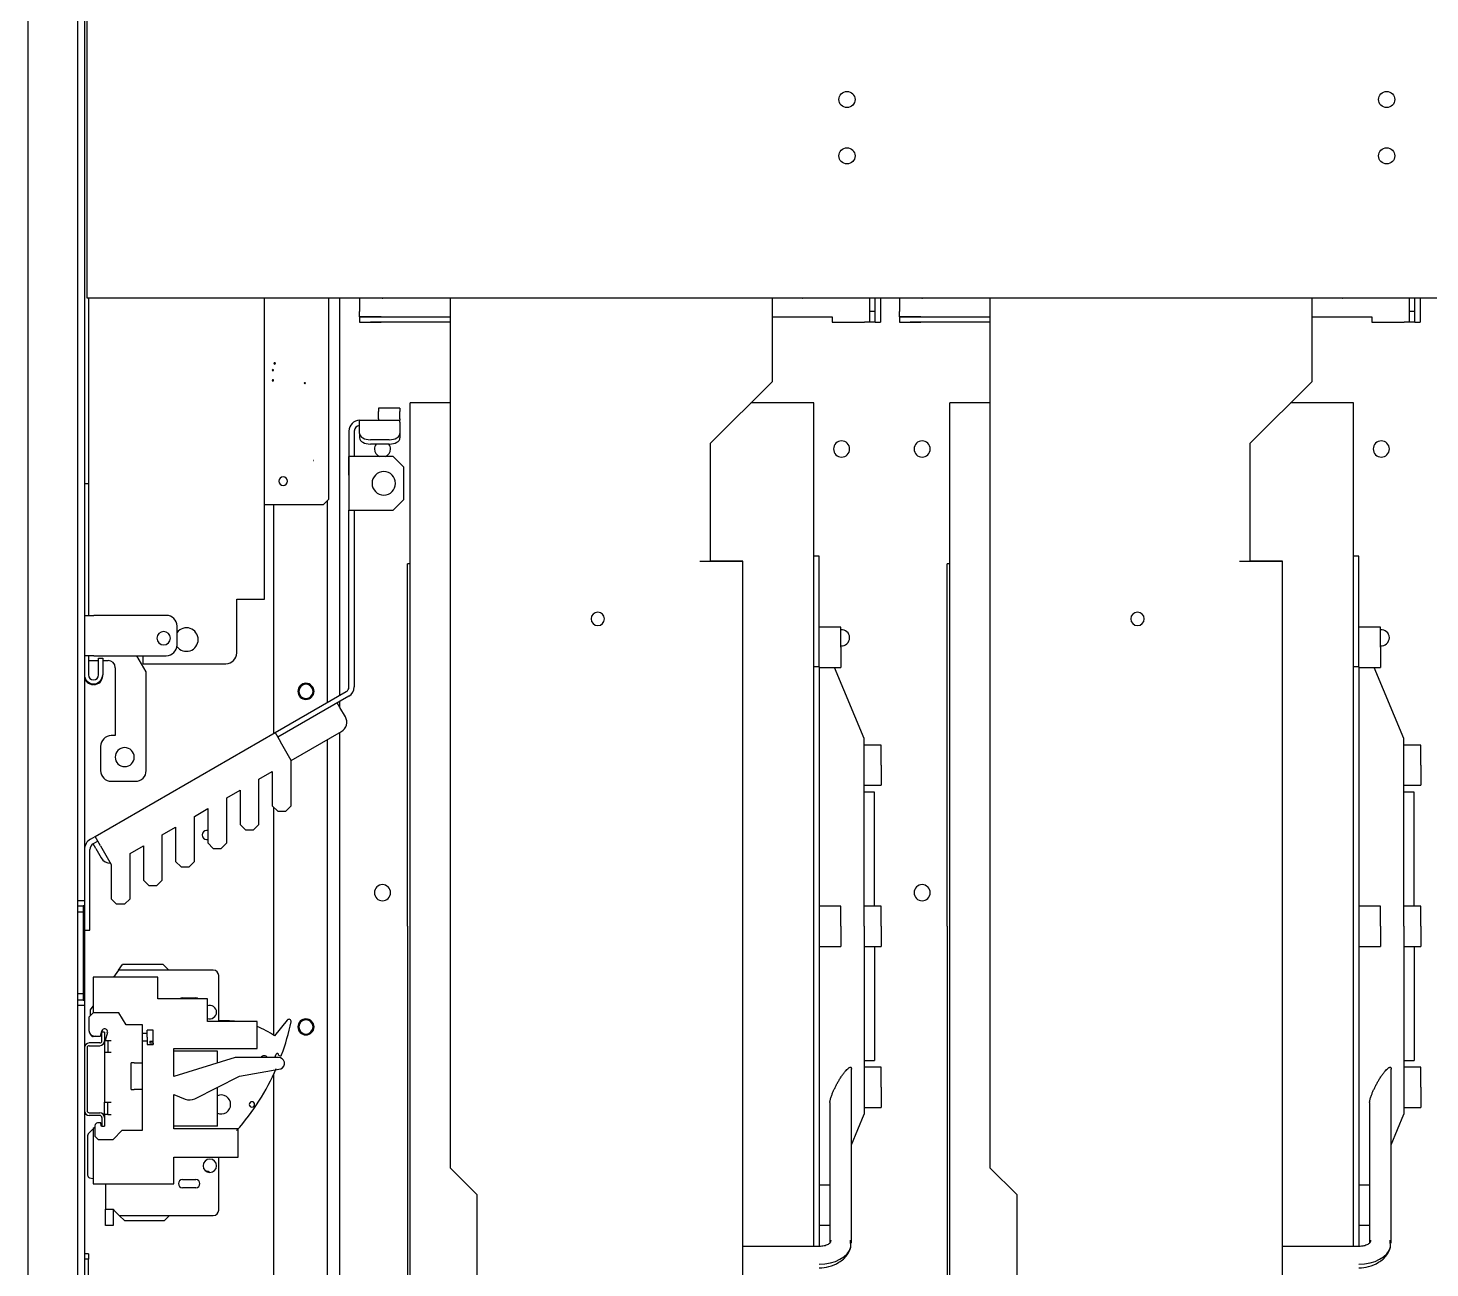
# Model space of a CAD drawing. Header units: inches. Extents: x 0 to 420, y 0 to 297.
# Drawn here: x 45.5 to 87.27, y 121.75 to 158.7 of the extents above; entities that cross this region are included whole.
import ezdxf

# ---------------------------------------------------------------- set-up
doc = ezdxf.new("R2010")
doc.units = ezdxf.units.IN
doc.layers.add('Default', color=7, linetype='Continuous')
doc.layers.add('DV1_Default', color=7, linetype='Continuous')

# ---------------------------------------------------------------- blocks, each defined once
blk = doc.blocks.new('SE')
at = {"layer": 'DV1_Default', "color": 7, "linetype": 'Continuous', "ltscale": 25.4}
for p, q in [((45.505, 69.572), (45.505, 232.692)), ((46.985, 132.692), (46.985, 208.963)), ((47.185, 208.963), (47.185, 132.692)), ((47.265, 157.409), (47.265, 161.499)), ((47.265, 157.353), (47.265, 157.409)), ((47.265, 150.892), (47.265, 157.353)), ((47.265, 150.652), (47.265, 150.892)), ((103.265, 150.652), (47.265, 150.652)), ((47.305, 150.652), (47.305, 145.116)), ((52.553, 141.676), (52.553, 150.652)), ((54.461, 150.652), (54.461, 144.652)), ((54.785, 150.652), (54.785, 138.81)), ((55.385, 150.652), (55.385, 150.252)), ((58.081, 150.652), (58.081, 124.732)), ((67.681, 148.172), (67.681, 150.652)), ((70.585, 150.252), (70.585, 150.652)), ((70.745, 149.932), (70.745, 150.652)), ((70.905, 150.652), (70.905, 149.932)), ((71.465, 150.652), (71.465, 150.252)), ((74.161, 150.652), (74.161, 124.732)), ((83.761, 148.172), (83.761, 150.652)), ((86.665, 150.252), (86.665, 150.652)), ((86.825, 149.932), (86.825, 150.652)), ((86.985, 150.652), (86.985, 149.932)), ((55.385, 150.092), (55.385, 150.252)), ((55.385, 150.092), (55.385, 149.932)), ((55.385, 150.092), (55.385, 150.092)), ((55.705, 150.092), (58.081, 150.092)), ((67.681, 150.092), (69.465, 150.092)), ((69.465, 150.092), (69.465, 149.932)), ((70.745, 150.252), (70.585, 150.252)), ((70.585, 149.932), (70.585, 150.252)), ((71.465, 150.092), (71.465, 150.252)), ((71.465, 150.092), (71.465, 149.932)), ((71.465, 150.092), (71.465, 150.092)), ((71.785, 150.092), (74.161, 150.092)), ((83.761, 150.092), (85.545, 150.092)), ((85.545, 150.092), (85.545, 149.932)), ((86.825, 150.252), (86.665, 150.252)), ((86.665, 149.932), (86.665, 150.252)), ((58.081, 149.932), (55.705, 149.932)), ((69.465, 149.932), (70.425, 149.932)), ((70.585, 149.932), (70.425, 149.932)), ((70.745, 149.932), (70.585, 149.932)), ((70.745, 149.932), (70.745, 149.932)), ((70.745, 149.932), (70.905, 149.932)), ((74.161, 149.932), (71.785, 149.932)), ((85.545, 149.932), (86.505, 149.932)), ((86.665, 149.932), (86.505, 149.932)), ((86.825, 149.932), (86.665, 149.932)), ((86.825, 149.932), (86.825, 149.932)), ((86.825, 149.932), (86.985, 149.932)), ((65.841, 146.332), (67.681, 148.172)), ((81.921, 146.332), (83.761, 148.172)), ((58.081, 147.532), (56.893, 147.532)), ((56.893, 136.732), (56.893, 147.532)), ((68.917, 147.532), (67.041, 147.532)), ((68.917, 136.732), (68.917, 147.532)), ((74.161, 147.532), (72.973, 147.532)), ((72.973, 136.732), (72.973, 147.532)), ((84.997, 147.532), (83.121, 147.532)), ((84.997, 136.732), (84.997, 147.532)), ((56.585, 147.372), (55.945, 147.372)), ((55.945, 147.372), (55.945, 147.278)), ((55.945, 147.059), (55.945, 147.278)), ((55.945, 147.059), (55.945, 147.012)), ((56.585, 147.372), (56.585, 147.278)), ((56.585, 147.059), (56.585, 147.278)), ((56.585, 147.059), (56.585, 147.012)), ((55.065, 146.692), (55.065, 145.372)), ((55.225, 146.692), (55.225, 145.932)), ((55.385, 147.012), (56.585, 147.012)), ((55.385, 146.954), (55.385, 147.012)), ((55.385, 146.616), (55.385, 146.954)), ((55.385, 146.616), (55.385, 146.485)), ((56.585, 146.954), (56.585, 147.012)), ((56.585, 146.954), (56.585, 146.616)), ((56.585, 146.616), (56.585, 146.485)), ((56.265, 146.432), (55.705, 146.432)), ((56.265, 146.301), (55.705, 146.301)), ((65.841, 142.812), (65.841, 146.332)), ((81.921, 142.812), (81.921, 146.332)), ((55.385, 145.932), (55.065, 145.932)), ((55.065, 145.372), (55.065, 145.932)), ((56.385, 145.932), (55.385, 145.932)), ((56.705, 145.612), (56.385, 145.932)), ((55.065, 145.372), (55.065, 144.332)), ((56.705, 144.652), (56.705, 145.612)), ((47.305, 145.116), (47.185, 145.116)), ((47.305, 145.116), (47.305, 144.956)), ((47.305, 144.956), (47.305, 141.196)), ((54.461, 144.652), (54.301, 144.492)), ((54.425, 138.602), (54.425, 144.616)), ((56.385, 144.332), (56.705, 144.652)), ((54.301, 144.492), (52.553, 144.492)), ((52.825, 137.679), (52.825, 144.492)), ((55.065, 144.332), (55.385, 144.332)), ((55.065, 139.064), (55.065, 144.332)), ((55.225, 144.332), (55.225, 139.064)), ((55.385, 144.332), (56.385, 144.332)), ((69.077, 142.957), (68.917, 142.957)), ((69.077, 139.659), (69.077, 142.957)), ((85.157, 142.957), (84.997, 142.957)), ((85.157, 139.659), (85.157, 142.957)), ((56.813, 131.932), (56.813, 142.732)), ((56.893, 142.732), (56.813, 142.732)), ((66.161, 142.812), (65.841, 142.812)), ((65.841, 142.812), (66.161, 142.812)), ((66.801, 142.812), (66.481, 142.812)), ((66.481, 142.812), (66.481, 142.812)), ((66.801, 112.412), (66.801, 142.812)), ((66.801, 142.812), (66.801, 142.812)), ((72.893, 131.932), (72.893, 142.732)), ((72.973, 142.732), (72.893, 142.732)), ((82.241, 142.812), (81.921, 142.812)), ((81.921, 142.812), (82.241, 142.812)), ((82.881, 142.812), (82.561, 142.812)), ((82.561, 142.812), (82.561, 142.812)), ((82.881, 112.412), (82.881, 142.812)), ((82.881, 142.812), (82.881, 142.812)), ((51.721, 140.076), (51.721, 141.676)), ((51.721, 141.676), (52.281, 141.676)), ((52.281, 141.676), (52.553, 141.676)), ((47.185, 141.196), (47.465, 141.196)), ((49.625, 141.196), (47.465, 141.196)), ((49.945, 140.316), (49.945, 140.876)), ((69.717, 140.846), (69.077, 140.846)), ((69.717, 140.246), (69.717, 140.846)), ((85.797, 140.846), (85.157, 140.846)), ((85.797, 140.246), (85.797, 140.846)), ((47.465, 139.996), (47.185, 139.996)), ((47.305, 139.996), (47.305, 139.428)), ((47.465, 139.996), (49.625, 139.996)), ((49.025, 139.517), (48.748, 139.996)), ((48.921, 139.996), (48.921, 139.756)), ((69.717, 140.246), (69.717, 139.646)), ((85.797, 140.246), (85.797, 139.646)), ((47.305, 139.852), (47.465, 139.852)), ((47.465, 139.852), (47.609, 139.852)), ((47.609, 139.924), (47.729, 139.924)), ((47.609, 139.428), (47.609, 139.924)), ((47.729, 139.924), (47.729, 139.428)), ((47.729, 139.852), (47.889, 139.852)), ((48.105, 139.636), (48.105, 137.612)), ((48.921, 139.756), (51.401, 139.756)), ((49.025, 136.572), (49.025, 139.517)), ((69.077, 139.659), (68.917, 139.659)), ((69.077, 139.659), (69.077, 122.387)), ((69.077, 139.646), (69.717, 139.646)), ((70.421, 137.532), (69.533, 139.646)), ((85.157, 139.659), (84.997, 139.659)), ((85.157, 139.659), (85.157, 122.387)), ((85.157, 139.646), (85.797, 139.646)), ((86.501, 137.532), (85.613, 139.646)), ((47.465, 139.132), (47.449, 139.132)), ((47.729, 139.396), (47.729, 139.428)), ((52.866, 137.702), (54.985, 138.926)), ((55.065, 138.787), (52.946, 137.564)), ((54.799, 138.449), (54.719, 138.588)), ((54.785, 138.626), (54.785, 138.475)), ((54.959, 138.172), (54.799, 138.449)), ((47.503, 134.606), (52.866, 137.702)), ((48.105, 137.612), (47.985, 137.612)), ((52.866, 137.702), (53.026, 137.425)), ((53.346, 136.871), (53.026, 137.425)), ((53.346, 136.871), (54.842, 137.735)), ((54.425, 116.732), (54.425, 137.494)), ((54.785, 137.702), (54.785, 118.812)), ((70.421, 131.932), (70.421, 137.532)), ((86.501, 131.932), (86.501, 137.532)), ((47.665, 137.292), (47.665, 136.572)), ((70.925, 137.332), (70.421, 137.332)), ((70.925, 136.732), (70.925, 137.332)), ((87.005, 137.332), (86.501, 137.332)), ((87.005, 136.732), (87.005, 137.332)), ((53.346, 135.523), (53.346, 136.871)), ((56.893, 135.614), (56.893, 136.732)), ((68.917, 135.614), (68.917, 136.732)), ((70.925, 136.732), (70.925, 136.132)), ((72.973, 135.614), (72.973, 136.732)), ((84.997, 135.614), (84.997, 136.732)), ((87.005, 136.732), (87.005, 136.132)), ((47.985, 136.252), (48.705, 136.252)), ((52.383, 136.315), (52.783, 136.546)), ((52.383, 134.968), (52.383, 136.315)), ((52.783, 136.546), (52.783, 135.523)), ((51.423, 135.761), (51.823, 135.992)), ((51.423, 134.413), (51.423, 135.761)), ((51.823, 135.992), (51.823, 134.968)), ((70.421, 136.132), (70.925, 136.132)), ((70.725, 135.932), (70.421, 135.932)), ((70.725, 132.532), (70.725, 135.932)), ((86.501, 136.132), (87.005, 136.132)), ((86.805, 135.932), (86.501, 135.932)), ((86.805, 132.532), (86.805, 135.932)), ((50.463, 135.207), (50.863, 135.438)), ((50.863, 135.438), (50.863, 134.413)), ((52.783, 135.523), (52.943, 135.363)), ((52.825, 128.679), (52.825, 135.482)), ((52.943, 135.363), (53.186, 135.363)), ((53.186, 135.363), (53.346, 135.523)), ((56.893, 129.532), (56.893, 135.614)), ((68.917, 129.532), (68.917, 135.614)), ((72.973, 129.532), (72.973, 135.614)), ((84.997, 129.532), (84.997, 135.614)), ((50.463, 133.859), (50.463, 135.207)), ((51.823, 134.968), (51.983, 134.808)), ((52.223, 134.808), (52.383, 134.968)), ((47.365, 134.526), (47.503, 134.606)), ((47.663, 134.329), (47.503, 134.606)), ((49.503, 134.653), (49.903, 134.884)), ((49.503, 133.305), (49.503, 134.653)), ((49.903, 134.884), (49.903, 133.859)), ((51.983, 134.808), (52.223, 134.808)), ((47.345, 131.815), (47.345, 134.215)), ((47.583, 134.468), (47.445, 134.388)), ((47.525, 134.249), (47.445, 134.388)), ((47.525, 134.249), (47.685, 133.972)), ((47.663, 134.329), (47.983, 133.775)), ((48.543, 134.098), (48.943, 134.329)), ((48.543, 132.751), (48.543, 134.098)), ((48.943, 134.329), (48.943, 133.305)), ((50.863, 134.413), (51.023, 134.253)), ((51.023, 134.253), (51.263, 134.253)), ((51.263, 134.253), (51.423, 134.413)), ((47.983, 133.775), (47.983, 132.751)), ((49.903, 133.859), (50.063, 133.699)), ((50.063, 133.699), (50.303, 133.699)), ((50.303, 133.699), (50.463, 133.859)), ((48.943, 133.305), (49.103, 133.145)), ((49.343, 133.145), (49.503, 133.305)), ((49.103, 133.145), (49.343, 133.145)), ((47.185, 132.692), (46.985, 132.692)), ((46.985, 132.532), (46.985, 132.692)), ((46.985, 132.348), (46.985, 132.532)), ((47.145, 132.532), (46.985, 132.532)), ((47.145, 132.548), (47.185, 132.548)), ((47.145, 132.548), (47.145, 132.532)), ((47.145, 132.532), (47.145, 132.348)), ((47.185, 132.692), (47.185, 132.548)), ((47.185, 132.548), (47.185, 129.716)), ((47.983, 132.751), (48.143, 132.591)), ((48.383, 132.591), (48.143, 132.591)), ((48.383, 132.591), (48.543, 132.751)), ((69.717, 132.532), (69.077, 132.532)), ((69.717, 131.932), (69.717, 132.532)), ((70.925, 132.532), (70.421, 132.532)), ((70.925, 131.932), (70.925, 132.532)), ((85.797, 132.532), (85.157, 132.532)), ((85.797, 131.932), (85.797, 132.532)), ((87.005, 132.532), (86.501, 132.532)), ((87.005, 131.932), (87.005, 132.532)), ((46.985, 129.916), (46.985, 132.348)), ((47.145, 132.348), (46.985, 132.348)), ((47.145, 132.348), (47.145, 129.916)), ((47.185, 131.815), (47.345, 131.815)), ((56.813, 131.932), (56.813, 121.132)), ((69.717, 131.932), (69.717, 131.332)), ((70.421, 131.932), (70.421, 126.332)), ((70.925, 131.932), (70.925, 131.332)), ((72.893, 131.932), (72.893, 121.132)), ((85.797, 131.932), (85.797, 131.332)), ((86.501, 131.932), (86.501, 126.332)), ((87.005, 131.932), (87.005, 131.332)), ((69.077, 131.332), (69.717, 131.332)), ((70.421, 131.332), (70.925, 131.332)), ((70.725, 131.332), (70.725, 127.932)), ((85.157, 131.332), (85.797, 131.332)), ((86.501, 131.332), (87.005, 131.332)), ((86.805, 131.332), (86.805, 127.932)), ((48.201, 130.624), (48.319, 130.793)), ((49.528, 130.793), (48.319, 130.793)), ((49.697, 130.624), (49.528, 130.793)), ((49.369, 130.412), (47.449, 130.412)), ((47.449, 130.412), (47.449, 129.348)), ((48.201, 130.624), (48.053, 130.412)), ((51.025, 130.624), (48.201, 130.624)), ((49.369, 129.772), (49.369, 130.412)), ((51.185, 129.11), (51.185, 130.464)), ((47.145, 129.916), (46.985, 129.916)), ((46.985, 129.732), (46.985, 129.916)), ((47.145, 129.916), (47.145, 129.732)), ((47.145, 129.732), (46.985, 129.732)), ((46.985, 129.572), (46.985, 129.732)), ((47.185, 129.572), (46.985, 129.572)), ((46.985, 98.292), (46.985, 129.572)), ((47.145, 129.732), (47.145, 129.716)), ((47.185, 129.716), (47.145, 129.716)), ((47.185, 129.716), (47.185, 129.572)), ((47.185, 129.572), (47.185, 98.292)), ((47.37, 129.436), (47.449, 129.549)), ((50.849, 129.772), (49.369, 129.772)), ((50.105, 129.796), (50.505, 129.796)), ((50.849, 129.092), (50.849, 129.772)), ((56.893, 114.148), (56.893, 129.532)), ((68.917, 122.387), (68.917, 129.532)), ((72.973, 114.148), (72.973, 129.532)), ((84.997, 122.387), (84.997, 129.532)), ((47.449, 129.348), (47.321, 129.22)), ((47.321, 129.22), (47.321, 128.82)), ((47.37, 129.269), (47.37, 129.436)), ((48.209, 129.348), (47.449, 129.348)), ((48.433, 128.996), (48.209, 129.348)), ((52.329, 129.092), (50.849, 129.092)), ((51.433, 129.11), (51.185, 129.11)), ((52.329, 128.292), (52.329, 129.092)), ((53.228, 129.135), (52.849, 128.662)), ((47.481, 128.66), (47.664, 128.66)), ((47.528, 128.66), (47.503, 128.644)), ((47.664, 128.66), (47.705, 128.813)), ((47.675, 128.7), (47.689, 128.692)), ((47.689, 128.692), (47.689, 128.751)), ((47.704, 128.772), (47.693, 128.765)), ((47.694, 128.772), (47.705, 128.772)), ((47.705, 128.516), (47.705, 128.772)), ((47.785, 128.772), (47.705, 128.772)), ((47.785, 128.772), (47.785, 128.516)), ((47.868, 128.769), (47.802, 128.524)), ((48.913, 128.996), (48.433, 128.996)), ((48.913, 127.864), (48.913, 128.996)), ((49.057, 128.736), (48.913, 128.736)), ((49.057, 128.624), (49.057, 128.836)), ((49.233, 128.836), (49.057, 128.836)), ((49.233, 128.624), (49.233, 128.836)), ((47.265, 128.308), (47.265, 126.436)), ((47.641, 128.452), (47.329, 128.452)), ((47.329, 128.372), (47.641, 128.372)), ((47.503, 128.644), (47.449, 128.644)), ((47.785, 128.524), (47.881, 128.524)), ((47.785, 128.516), (47.785, 128.164)), ((47.881, 128.524), (47.881, 128.164)), ((47.881, 128.524), (47.985, 128.524)), ((48.913, 128.512), (49.057, 128.512)), ((49.057, 128.624), (49.057, 128.412)), ((49.057, 128.412), (49.233, 128.412)), ((49.137, 128.508), (49.233, 128.508)), ((49.137, 128.508), (49.137, 128.451)), ((49.233, 128.451), (49.137, 128.451)), ((49.233, 128.508), (49.233, 128.624)), ((49.233, 128.451), (49.233, 128.508)), ((49.233, 128.451), (49.233, 128.412)), ((49.849, 128.292), (52.329, 128.292)), ((49.849, 127.458), (49.849, 128.292)), ((47.881, 128.164), (47.785, 128.164)), ((47.785, 128.164), (47.785, 126.684)), ((47.985, 128.164), (47.881, 128.164)), ((48.576, 127.064), (48.576, 127.864)), ((48.664, 127.864), (48.576, 127.864)), ((48.664, 127.864), (48.817, 127.864)), ((48.817, 127.864), (48.913, 127.864)), ((48.913, 127.064), (48.913, 127.864)), ((51.145, 128.212), (49.849, 128.212)), ((51.677, 128.021), (49.849, 127.458)), ((51.145, 127.857), (51.145, 128.212)), ((52.968, 128.021), (51.677, 128.021)), ((52.858, 128.021), (52.895, 128.118)), ((52.97, 128.089), (52.969, 128.087)), ((52.969, 128.087), (53.009, 128.071)), ((70.421, 127.932), (70.725, 127.932)), ((86.501, 127.932), (86.805, 127.932)), ((50.479, 126.791), (51.807, 127.464)), ((51.807, 127.464), (53.035, 127.681)), ((52.825, 116.732), (52.825, 127.524)), ((70.037, 122.485), (70.037, 127.673)), ((70.925, 127.732), (70.421, 127.732)), ((70.925, 127.132), (70.925, 127.732)), ((86.117, 122.485), (86.117, 127.673)), ((87.005, 127.732), (86.501, 127.732)), ((87.005, 127.132), (87.005, 127.732)), ((48.576, 127.064), (48.664, 127.064)), ((48.817, 127.064), (48.664, 127.064)), ((48.913, 127.064), (48.817, 127.064)), ((48.913, 125.852), (48.913, 127.064)), ((51.145, 125.972), (51.145, 127.129)), ((70.925, 127.132), (70.925, 126.532)), ((87.005, 127.132), (87.005, 126.532)), ((47.785, 126.684), (47.881, 126.684)), ((47.785, 126.324), (47.785, 126.684)), ((47.881, 126.684), (47.985, 126.684)), ((47.881, 126.324), (47.881, 126.684)), ((49.849, 125.892), (49.849, 126.922)), ((49.849, 126.922), (50.186, 126.781)), ((69.397, 126.676), (69.397, 122.485)), ((85.477, 126.676), (85.477, 122.485)), ((47.329, 126.372), (47.641, 126.372)), ((47.641, 126.292), (47.329, 126.292)), ((47.705, 126.228), (47.705, 125.972)), ((47.785, 126.324), (47.785, 126.228)), ((47.881, 126.324), (47.785, 126.324)), ((47.785, 126.228), (47.785, 125.972)), ((47.881, 126.324), (47.985, 126.324)), ((70.037, 125.418), (70.421, 126.332)), ((70.421, 126.532), (70.925, 126.532)), ((86.117, 125.418), (86.501, 126.332)), ((86.501, 126.532), (87.005, 126.532)), ((47.449, 125.89), (47.3, 125.743)), ((47.497, 125.929), (47.449, 125.901)), ((47.449, 125.901), (47.449, 124.252)), ((47.497, 125.938), (47.476, 125.917)), ((47.497, 125.988), (47.497, 125.676)), ((47.673, 126.068), (47.577, 126.068)), ((47.681, 125.972), (47.673, 126.068)), ((47.689, 126.012), (47.677, 126.012)), ((47.705, 125.972), (47.681, 125.972)), ((47.689, 125.972), (47.689, 126.012)), ((47.705, 125.972), (47.785, 125.972)), ((48.041, 125.58), (48.313, 125.852)), ((48.313, 125.852), (48.913, 125.852)), ((51.145, 125.972), (49.849, 125.972)), ((51.769, 125.892), (49.849, 125.892)), ((51.769, 125.052), (51.769, 125.892)), ((47.277, 125.686), (47.277, 124.516)), ((47.497, 125.676), (47.593, 125.58)), ((47.593, 125.58), (48.041, 125.58)), ((49.849, 125.052), (51.769, 125.052)), ((49.849, 124.252), (49.849, 125.052)), ((51.185, 123.472), (51.185, 125.052)), ((58.081, 124.732), (58.881, 123.932)), ((74.161, 124.732), (74.961, 123.932)), ((47.341, 124.438), (47.449, 124.416)), ((47.449, 124.252), (49.849, 124.252)), ((47.816, 124.252), (47.816, 123.497)), ((50.105, 124.38), (50.505, 124.38)), ((50.505, 124.14), (50.105, 124.14)), ((69.397, 124.218), (69.077, 124.218)), ((85.477, 124.218), (85.157, 124.218)), ((58.881, 123.932), (58.881, 114.892)), ((74.961, 123.932), (74.961, 114.892)), ((47.816, 123.497), (48.056, 123.497)), ((47.816, 123.414), (47.816, 123.497)), ((47.816, 123.014), (47.816, 123.414)), ((48.056, 123.481), (48.041, 123.497)), ((48.041, 123.497), (48.041, 123.414)), ((48.041, 123.414), (48.041, 123.014)), ((48.056, 123.497), (48.056, 123.481)), ((48.056, 123.481), (48.224, 123.312)), ((48.224, 123.312), (51.025, 123.312)), ((48.387, 123.147), (48.224, 123.312)), ((49.722, 123.312), (49.557, 123.147)), ((48.041, 123.014), (47.816, 123.014)), ((49.557, 123.147), (48.387, 123.147)), ((69.077, 123.018), (69.397, 123.018)), ((85.157, 123.018), (85.477, 123.018)), ((69.077, 122.387), (66.801, 122.387)), ((70.021, 122.371), (70.014, 122.574)), ((85.157, 122.387), (82.881, 122.387)), ((86.101, 122.371), (86.094, 122.574)), ((47.305, 122.172), (47.185, 122.172)), ((47.305, 122.012), (47.185, 122.012)), ((47.305, 122.172), (47.305, 122.012)), ((47.305, 120.212), (47.305, 122.012))]:
    blk.add_line(p, q, dxfattribs=at)
for centre in [(69.905, 156.572), (85.985, 156.572), (69.905, 154.892), (85.985, 154.892)]:
    blk.add_circle(centre, 0.24, dxfattribs=at)
for centre, radius, start, end in [((56.065, 150.972), 0.32, 268.7821, 271.2179), ((56.065, 150.972), 0.32, 268.774, 271.226), ((68.585, 150.972), 0.32, 268.7821, 271.2179), ((68.585, 150.972), 0.32, 268.774, 271.226), ((72.145, 150.972), 0.32, 268.7821, 271.2179), ((72.145, 150.972), 0.32, 268.774, 271.226), ((84.665, 150.972), 0.32, 268.7821, 271.2179), ((84.665, 150.972), 0.32, 268.774, 271.226), ((52.853, 148.708), 0.02, 0, 180), ((52.853, 148.708), 0.02, 180, 360), ((52.802, 148.505), 0.02, 0, 180), ((52.802, 148.505), 0.02, 180, 360), ((52.802, 148.2), 0.02, 0, 180), ((52.802, 148.2), 0.02, 180, 360), ((53.751, 148.116), 0.016, 0, 180), ((53.751, 148.116), 0.016, 180, 360), ((55.385, 146.692), 0.32, 90, 180), ((55.385, 146.692), 0.16, 90, 180), ((56.065, 146.156), 0.24, 142.7212, 180), ((56.065, 146.156), 0.24, 0, 37.2788), ((69.745, 146.156), 0.24, 0, 180), ((72.145, 146.156), 0.24, 0, 180), ((85.825, 146.156), 0.24, 0, 180), ((54.004, 145.813), 0.0044, 0, 180), ((54.004, 145.813), 0.0044, 180, 360), ((56.065, 146.156), 0.24, 180, 248.9605), ((56.065, 146.156), 0.24, 291.0395, 360), ((69.745, 146.156), 0.24, 180, 360), ((72.145, 146.156), 0.24, 180, 360), ((85.825, 146.156), 0.24, 180, 360), ((56.105, 145.132), 0.35, 0, 180), ((53.105, 145.196), 0.128, 0, 180), ((53.105, 145.196), 0.128, 180, 360), ((56.105, 145.132), 0.35, 180, 360), ((49.625, 140.876), 0.32, 0, 90), ((62.481, 141.092), 0.2, 0, 180), ((78.561, 141.092), 0.2, 0, 180), ((50.225, 140.476), 0.35, 0, 143.1301), ((62.481, 141.092), 0.2, 180, 360), ((62.481, 141.092), 0.2, 180, 360), ((69.745, 140.532), 0.24, 0, 96.6998), ((78.561, 141.092), 0.2, 180, 360), ((78.561, 141.092), 0.2, 180, 360), ((85.825, 140.532), 0.24, 0, 96.6998), ((49.545, 140.516), 0.2, 0, 180), ((49.545, 140.516), 0.2, 180, 360), ((50.225, 140.476), 0.35, 215.9703, 360), ((69.745, 140.532), 0.24, 263.3002, 360), ((85.825, 140.532), 0.24, 263.3002, 360), ((49.625, 140.316), 0.32, 270, 360), ((51.401, 140.076), 0.32, 270, 360), ((47.889, 139.636), 0.216, 0, 90), ((47.457, 139.428), 0.272, 180, 360), ((47.449, 139.396), 0.264, 180, 270), ((47.457, 139.428), 0.152, 180, 360), ((47.465, 139.396), 0.264, 270, 360), ((53.785, 138.932), 0.24, 0, 180), ((53.785, 138.932), 0.212, 0, 180), ((53.785, 138.932), 0.24, 180, 360), ((53.785, 138.932), 0.212, 180, 360), ((54.905, 139.064), 0.16, 300, 360), ((54.905, 139.064), 0.32, 300, 360), ((54.682, 138.012), 0.32, 300, 30), ((47.985, 137.292), 0.32, 90, 180), ((48.385, 136.972), 0.284, 0, 180), ((48.385, 136.972), 0.284, 180, 360), ((47.985, 136.572), 0.32, 180, 270), ((48.705, 136.572), 0.32, 270, 360), ((47.545, 134.215), 0.36, 120, 180), ((50.825, 134.652), 0.136, 90, 270), ((50.825, 134.652), 0.136, 73.5272, 90), ((50.825, 134.652), 0.136, 270, 286.4728), ((47.545, 134.215), 0.2, 120, 180), ((47.962, 134.132), 0.32, 210, 270), ((56.065, 132.932), 0.24, 0, 180), ((56.065, 132.932), 0.24, 180, 360), ((72.145, 132.932), 0.24, 0, 180), ((72.145, 132.932), 0.24, 180, 360), ((51.025, 130.464), 0.16, 0, 90), ((50.105, 129.676), 0.12, 90, 126.4862), ((50.505, 129.676), 0.12, 53.5138, 90), ((50.921, 129.372), 0.2, 0, 111.1002), ((50.921, 129.372), 0.2, 248.8998, 360), ((51.433, 126.649), 2.462, 82.9902, 90), ((46.333, 130.546), 7.16, 339.9852, 348.1969), ((53.278, 129.094), 0.0648, 348.1969, 141.2652), ((53.785, 128.932), 0.24, 0, 180), ((53.785, 128.932), 0.212, 0, 180), ((47.481, 128.82), 0.16, 180, 270), ((47.449, 128.723), 0.0792, 195.2899, 270), ((47.786, 128.791), 0.084, 345, 165), ((51.433, 126.649), 2.462, 54.8855, 68.656), ((53.785, 128.932), 0.24, 180, 360), ((53.785, 128.932), 0.212, 180, 360), ((47.329, 128.308), 0.144, 90, 180), ((47.329, 128.308), 0.064, 90, 180), ((47.641, 128.516), 0.064, 270, 360), ((47.641, 128.516), 0.144, 270, 360), ((52.542, 127.947), 0.124, 36.4092, 143.5908), ((52.933, 128.103), 0.04, 339.1185, 158.97), ((52.968, 127.844), 0.177, 292.4294, 90), ((53.023, 128.109), 0.04, 248.97, 339.9852), ((46.557, 130.427), 6.907, 318.3781, 336.7169), ((50.321, 127.103), 0.35, 247.3, 296.856), ((51.257, 126.62), 0.284, 0, 113.2265), ((51.257, 126.62), 0.284, 246.7735, 360), ((52.177, 126.62), 0.08, 0, 180), ((52.177, 126.62), 0.08, 180, 360), ((47.329, 126.436), 0.144, 180, 270), ((47.329, 126.436), 0.064, 180, 270), ((47.641, 126.228), 0.144, 0, 90), ((47.641, 126.228), 0.064, 0, 90), ((47.357, 125.686), 0.08, 134.74, 180), ((47.577, 125.988), 0.08, 90, 180), ((50.921, 124.792), 0.2, 0, 180), ((47.356, 124.516), 0.0792, 180, 258.83), ((50.921, 124.792), 0.2, 180, 360), ((50.825, 124.492), 0.136, 90, 97.4056), ((50.825, 124.492), 0.136, 47.0517, 90), ((50.105, 124.26), 0.12, 90, 270), ((50.505, 124.26), 0.12, 270, 90), ((51.025, 123.472), 0.16, 270, 360)]:
    blk.add_arc(centre, radius, start, end, dxfattribs=at)
for centre, major_axis in [((55.705, 150.092), (-0.32, 0)), ((71.785, 150.092), (-0.32, 0)), ((66.161, 142.812), (0.32, 0)), ((82.241, 142.812), (0.32, 0))]:
    blk.add_ellipse(centre, major_axis=major_axis, ratio=0.000006, dxfattribs=at)
for centre, major_axis, ratio, start_param, end_param in [((55.705, 149.932), (0.32, 0), 0.000006, 3.141593, 6.283185), ((71.785, 149.932), (0.32, 0), 0.000006, 3.141593, 6.283185), ((55.705, 146.616), (0.32, 0), 0.573576, 3.141593, 4.712389), ((56.265, 146.616), (0.32, 0), 0.573576, 4.712389, 6.283185), ((55.705, 146.485), (0.32, 0), 0.573576, 3.141593, 4.712389), ((56.265, 146.485), (0.32, 0), 0.573576, 4.712389, 6.283185), ((66.161, 142.812), (-0.64, 0), 0.000006, 0, 3.141593), ((82.241, 142.812), (-0.64, 0), 0.000006, 0, 3.141593), ((69.717, 122.485), (-0.32, 0), 0.756644, 6.192979, 6.283185), ((69.717, 122.485), (-0.32, 0), 0.756644, 5.897975, 5.961638), ((69.717, 122.485), (-0.32, 0), 0.756644, 3.141593, 3.51693), ((85.797, 122.485), (-0.32, 0), 0.756644, 5.897975, 6.283185), ((85.797, 122.485), (-0.32, 0), 0.756644, 3.141593, 3.51693), ((69.077, 122.485), (0.96, 0), 0.653827, 4.712389, 6.10928), ((85.157, 122.485), (0.96, 0), 0.653827, 4.712389, 6.10928)]:
    blk.add_ellipse(centre, major_axis=major_axis, ratio=ratio, start_param=start_param, end_param=end_param, dxfattribs=at)
for points, knots in [([(69.397, 126.676), (69.397, 126.683), (69.397, 126.698), (69.401, 126.723), (69.407, 126.756), (69.418, 126.797), (69.438, 126.862), (69.468, 126.943), (69.507, 127.035), (69.55, 127.125), (69.596, 127.215), (69.646, 127.306), (69.7, 127.397), (69.759, 127.486), (69.818, 127.567), (69.874, 127.635), (69.924, 127.686), (69.966, 127.719), (70.001, 127.733), (70.024, 127.726), (70.034, 127.705), (70.036, 127.688), (70.037, 127.678), (70.037, 127.673)], [0, 0, 0, 0, 0.013967, 0.028447, 0.043978, 0.068189, 0.095936, 0.152672, 0.210212, 0.270303, 0.334496, 0.403723, 0.478765, 0.559604, 0.642287, 0.721099, 0.791609, 0.852872, 0.906266, 0.955012, 0.977617, 0.988938, 1, 1, 1, 1]), ([(85.477, 126.676), (85.477, 126.683), (85.477, 126.698), (85.481, 126.723), (85.487, 126.756), (85.498, 126.797), (85.518, 126.862), (85.548, 126.943), (85.587, 127.035), (85.63, 127.125), (85.676, 127.215), (85.726, 127.306), (85.78, 127.397), (85.839, 127.486), (85.898, 127.567), (85.954, 127.635), (86.004, 127.686), (86.046, 127.719), (86.081, 127.733), (86.104, 127.726), (86.114, 127.705), (86.116, 127.688), (86.117, 127.678), (86.117, 127.673)], [0, 0, 0, 0, 0.013967, 0.028447, 0.043978, 0.068189, 0.095936, 0.152672, 0.210212, 0.270303, 0.334496, 0.403723, 0.478765, 0.559604, 0.642287, 0.721099, 0.791609, 0.852872, 0.906266, 0.955012, 0.977617, 0.988938, 1, 1, 1, 1]), ([(69.419, 122.574), (69.42, 122.552), (69.419, 122.512), (69.35, 122.444), (69.228, 122.396), (69.133, 122.39), (69.077, 122.387)], [0, 0, 0, 0, 0.222714, 0.473934, 0.73905, 1, 1, 1, 1]), ([(85.499, 122.574), (85.5, 122.552), (85.499, 122.512), (85.43, 122.444), (85.308, 122.396), (85.213, 122.39), (85.157, 122.387)], [0, 0, 0, 0, 0.222714, 0.473934, 0.73905, 1, 1, 1, 1]), ([(69.077, 121.747), (69.183, 121.755), (69.377, 121.773), (69.683, 121.906), (69.923, 122.116), (69.988, 122.278), (70.021, 122.371)], [0, 0, 0, 0, 0.225577, 0.478975, 0.743673, 1, 1, 1, 1]), ([(85.157, 121.747), (85.263, 121.755), (85.457, 121.773), (85.763, 121.906), (86.003, 122.116), (86.068, 122.278), (86.101, 122.371)], [0, 0, 0, 0, 0.225577, 0.478975, 0.743673, 1, 1, 1, 1])]:
    blk.add_open_spline(points, degree=3, knots=knots, dxfattribs=at)

msp = doc.modelspace()

# ---------------------------------------------------------------- block references
at = {"layer": 'Default'}
msp.add_blockref('SE', (0, 0), dxfattribs=at)

doc.saveas('drawing.dxf')
